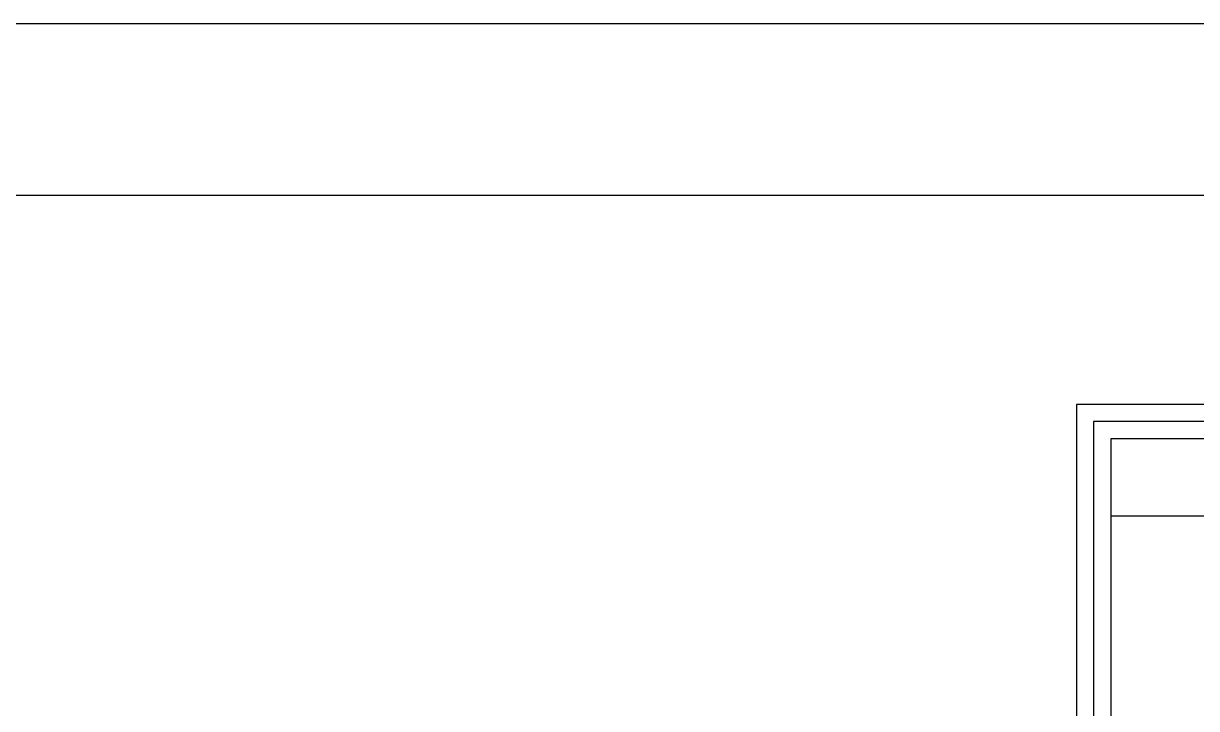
# Model space of a CAD drawing. Extents: x 220.6 to 320.1, y 139.4 to 202.4.
# Drawn here: x 226.24 to 233.06, y 198.44 to 202.42 of the extents above; entities that cross this region are included whole.
import ezdxf

# ---------------------------------------------------------------- set-up
doc = ezdxf.new("R2010")
doc.units = 0
doc.layers.get('0').update_dxf_attribs({"linetype": 'CONTINUOUS'})
doc.layers.add('DIVISORIA', color=5, linetype='CONTINUOUS')
doc.layers.add('Layer1', color=252, linetype='CONTINUOUS')

msp = doc.modelspace()

# ---------------------------------------------------------------- linework, layer by layer
at = {"color": 0}
for p, q in [((220.6101, 202.4239), (320.1474, 202.4239)), ((223.6101, 201.4239), (319.1474, 201.4239))]:
    msp.add_line(p, q, dxfattribs=at)
for p, q in [((262.5624, 200.2076), (232.3624, 200.2076)), ((232.3624, 200.2076), (232.3624, 198.2076)), ((232.5624, 200.0076), (232.5624, 197.8576)), ((245.3624, 200.0076), (232.5624, 200.0076))]:
    msp.add_line(p, q)
at = {"layer": 'DIVISORIA'}
for p, q in [((245.4624, 200.1076), (232.4624, 200.1076)), ((232.4624, 200.1076), (232.4624, 197.8576))]:
    msp.add_line(p, q, dxfattribs=at)
at = {"layer": 'Layer1'}
msp.add_line((244.9124, 199.5576), (232.5624, 199.5576), dxfattribs=at)

doc.saveas('drawing.dxf')
